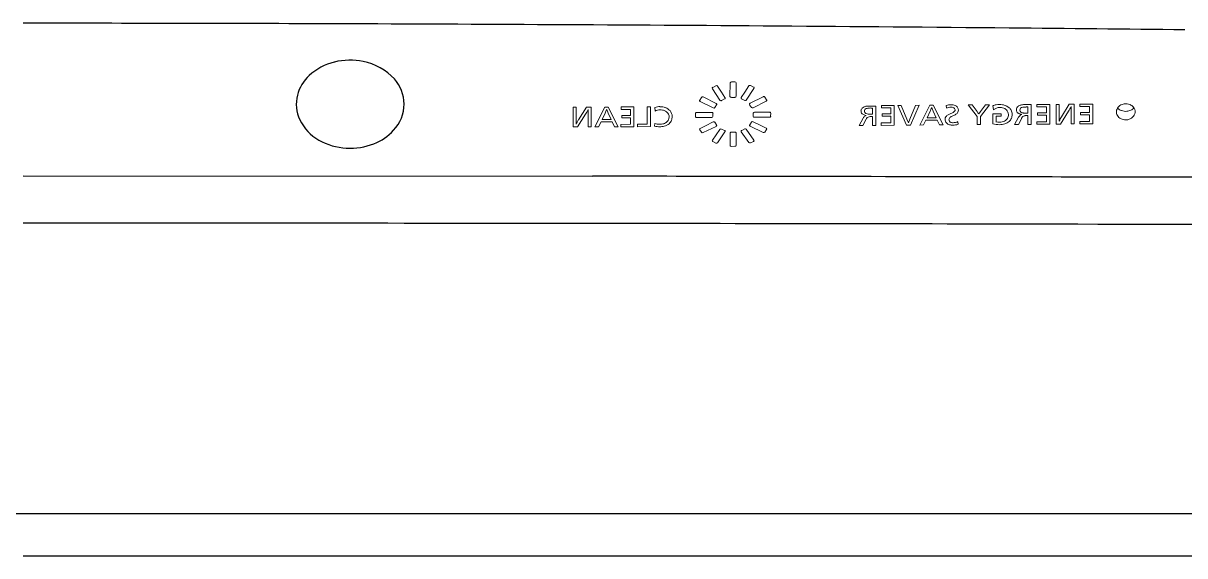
# Model space of a CAD drawing. Header units: centimetres. Extents: x -586 to 10005, y 1793 to 5385.
# Drawn here: x -511.98 to -499.55, y 3948.93 to 3954.63 of the extents above; entities that cross this region are included whole.
import ezdxf

# ---------------------------------------------------------------- set-up
doc = ezdxf.new("R2010")
doc.units = ezdxf.units.CM
doc.header["$MEASUREMENT"] = 0
doc.layers.add('Furnitures', color=7, linetype='Continuous')
doc.layers.add('Toilets_Details', color=8, linetype='Continuous')

msp = doc.modelspace()

# ---------------------------------------------------------------- linework, layer by layer
at = {"layer": 'Furnitures'}
for centre, radius, start, end in [((-512.554, 2701.257), 1253.374, 89.819735, 89.973773), ((-512.83, 2732.878), 1221.754, 89.695249, 89.802147), ((-513.104, 2664.457), 1290.176, 89.59153, 89.69924), ((-512.067, 2816.601), 1138.028, 89.464238, 89.589127), ((-513.031, 2712.828), 1241.805, 89.377808, 89.464528), ((-508.503, 3953.616), 0.617, 103.8234, 132.4695), ((-508.48, 3953.54), 0.696, 78.4285, 104.1338), ((-508.463, 3953.612), 0.622, 42.9098, 78.6491), ((-508.636, 3953.757), 0.423, 132.104, 165.7202), ((-508.325, 3953.757), 0.422, 1.2762, 41.1707), ((-508.668, 3953.766), 0.389, 165.9222, 205.6267), ((-508.315, 3953.769), 0.412, 316.6753, 359.6465), ((-508.582, 3953.805), 0.484, 205.3881, 241.1842), ((-508.417, 3953.845), 0.538, 290.7787, 318.2339), ((-508.483, 3953.968), 0.675, 240.4461, 266.7126), ((-508.478, 3953.969), 0.676, 266.3143, 291.8744), ((-511.861, -1249.079), 5202.076, 89.916642, 89.934205), ((-511.978, -1333.873), 5286.87, 89.889978, 89.916702), ((-511.91, -1300.643), 5253.64, 89.856636, 89.890026), ((-512, -1729.798), 5682.289, 89.942572, 89.999799), ((-511.993, -1763.119), 5715.61, 89.89096, 89.942975), ((-520.502, -5017.514), 8970.015, 89.8326715, 89.8761747)]:
    msp.add_arc(centre, radius, start, end, dxfattribs=at)
at = {"layer": 'Furnitures', "lineweight": 0}
for centre, radius, start, end in [((-504.594, 3953.936), 0.0104, 115.232, 211.1318), ((-504.559, 3953.951), 0.0132, 36.5473, 117.5607), ((-504.401, 3953.991), 0.0113, 139.4497, 177.3212), ((-504.399, 3953.988), 0.0147, 92.5939, 134.0958), ((-504.361, 3953.991), 0.0118, 4.6099, 92.5698), ((-504.203, 3953.953), 0.0122, 103.9226, 145.8839), ((-504.202, 3953.951), 0.0144, 64.6682, 103.6152), ((-504.168, 3953.938), 0.0112, 18.9093, 63.6304), ((-504.167, 3953.938), 0.00975, 326.4657, 17.9664), ((-504.73, 3953.803), 0.0101, 147.9651, 246.3593), ((-504.709, 3953.83), 0.0133, 63.3403, 144.0627), ((-504.567, 3953.763), 0.0104, 329.5139, 64.5495), ((-504.512, 3953.814), 0.012, 215.3587, 261.5589), ((-504.511, 3953.815), 0.013, 257.2248, 296.882), ((-504.476, 3953.83), 0.0102, 293.9579, 335.8602), ((-504.476, 3953.83), 0.00982, 334.9158, 33.1142), ((-504.403, 3953.85), 0.0126, 200.8274, 241.0685), ((-504.402, 3953.871), 0.0327, 256.4142, 273.1851), ((-504.361, 3953.85), 0.0114, 265.6027, 357.2431), ((-504.286, 3953.831), 0.0101, 147.3643, 197.9197), ((-504.285, 3953.831), 0.0108, 200.0071, 245.3409), ((-504.25, 3953.818), 0.014, 243.8921, 283.2161), ((-504.25, 3953.817), 0.0131, 284.9901, 325.322), ((-504.195, 3953.765), 0.0103, 114.921, 210.9865), ((-504.052, 3953.834), 0.0129, 31.4304, 106.951), ((-504.031, 3953.807), 0.0101, 293.367, 32.4018), ((-500.177, 3953.657), 0.112, 98.4949, 124.3734), ((-500.176, 3953.658), 0.111, 66.9214, 98.9726), ((-507.519, 3954.613), 1.828, 328.4964, 329.2457), ((-506.504, 3954.001), 0.643, 329.8934, 332.9108), ((-504.767, 3953.643), 1.166, 176.8141, 179.7534), ((-506.284, 3953.915), 0.587, 335.2725, 339.3835), ((-505.036, 3953.978), 0.749, 201.1454, 204.3538), ((-505.166, 3953.569), 0.17, 89.2765, 108.2487), ((-505.158, 3953.591), 0.114, 93.0653, 120.066), ((-505.169, 3953.535), 0.203, 71.2528, 88.6411), ((-505.161, 3953.569), 0.135, 69.069, 91.1997), ((-505.146, 3953.621), 0.081, 35.5714, 66.1701), ((-505.151, 3953.61), 0.127, 42.4439, 68.1773), ((-505.152, 3953.621), 0.0866, 4.6511, 33.2153), ((-505.128, 3953.633), 0.0951, 359.4311, 41.2488), ((-504.772, 3953.664), 0.0113, 84.9237, 176.9997), ((-504.608, 3953.665), 0.0118, 6.1795, 92.425), ((-504.588, 3953.736), 0.0129, 241.6362, 325.0741), ((-504.174, 3953.738), 0.0129, 215.59, 298.8755), ((-504.153, 3953.667), 0.0119, 88.0374, 173.8978), ((-503.991, 3953.667), 0.013, 53.189, 90.8043), ((-503.989, 3953.669), 0.0107, 3.3945, 53.3165), ((-502.905, 3953.679), 0.108, 164.343, 172.4643), ((-502.927, 3953.699), 0.0842, 184.0253, 194.6993), ((-502.975, 3953.689), 0.036, 198.4553, 227.0263), ((-502.968, 3953.694), 0.0421, 139.2256, 161.3866), ((-502.962, 3953.689), 0.0502, 108.0851, 139.3964), ((-502.958, 3953.704), 0.0585, 225.7367, 256.2467), ((-502.937, 3953.62), 0.124, 92.8287, 108.9121), ((-502.946, 3953.692), 0.0293, 157.72, 182.0803), ((-502.942, 3953.692), 0.0327, 181.932, 210.3805), ((-502.949, 3953.693), 0.0254, 107.7256, 156.9467), ((-502.936, 3953.764), 0.122, 253.0097, 261.0268), ((-502.942, 3953.593), 0.0515, 105.1445, 124.5864), ((-502.947, 3953.692), 0.0287, 215.043, 246.0857), ((-502.93, 3953.722), 0.0636, 243.4297, 265.91), ((-502.929, 3953.644), 0.0784, 95.7291, 110.8711), ((-502.926, 3953.455), 0.289, 87.0318, 93.4065), ((-502.91, 3953.48), 0.244, 89.351, 96.4408), ((-502.91, 3953.848), 0.19, 262.658, 271.0393), ((-502.78, 3953.924), 0.56, 335.1647, 339.4733), ((-501.366, 3954.079), 0.956, 201.543, 204.0524), ((-502.049, 3953.592), 0.0668, 115.3872, 144.2495), ((-502.046, 3953.579), 0.18, 90.6007, 107.49), ((-502.044, 3953.59), 0.143, 92.3206, 111.1176), ((-501.986, 3953.487), 0.189, 110.2817, 118.9209), ((-501.936, 3953.462), 0.202, 117.2011, 128.2781), ((-502.164, 3953.949), 0.306, 291.6035, 296.7366), ((-502.052, 3953.642), 0.091, 73.1894, 88.2765), ((-502.05, 3953.62), 0.139, 71.0384, 88.8914), ((-502.085, 3953.8), 0.169, 289.6315, 302.0487), ((-502.057, 3953.733), 0.0646, 298.3837, 317.4538), ((-502.036, 3953.698), 0.0334, 38.22, 71.9973), ((-502.029, 3953.704), 0.0238, 1.0944, 37.5744), ((-502.028, 3953.703), 0.0234, 322.8424, 2.6946), ((-502.032, 3953.688), 0.0684, 38.4505, 67.0821), ((-502.021, 3953.704), 0.0532, 298.443, 330.3354), ((-502.017, 3953.702), 0.0481, 358.9224, 36.0719), ((-502.02, 3953.701), 0.0506, 332.9765, 0.6359), ((-503.598, 3952.358), 2.26, 35.1786, 36.866), ((-497.59, 3950.681), 5.118, 143.6443, 144.3967), ((-501.502, 3953.449), 0.316, 101.6335, 107.8172), ((-501.485, 3953.558), 0.182, 117.3075, 127.1067), ((-501.5, 3953.573), 0.162, 103.084, 114.8476), ((-501.531, 3953.519), 0.242, 89.9495, 98.2947), ((-501.531, 3953.583), 0.148, 76.3369, 92.3058), ((-501.549, 3953.309), 0.453, 83.2822, 87.6782), ((-501.516, 3953.619), 0.141, 66.5317, 81.9601), ((-501.515, 3953.644), 0.0853, 45.2741, 76.8916), ((-501.511, 3953.629), 0.129, 49.0077, 66.5356), ((-501.515, 3953.648), 0.0819, 3.7919, 43.2065), ((-501.511, 3953.652), 0.0778, 329.6729, 1.1512), ((-501.493, 3953.652), 0.1, 28.5039, 48.3323), ((-501.49, 3953.656), 0.0952, 359.7206, 27.4201), ((-501.504, 3953.655), 0.11, 337.9013, 0.3928), ((-501.271, 3953.7), 0.0759, 160.9439, 177.5629), ((-501.283, 3953.707), 0.0644, 182.8052, 199.0887), ((-501.305, 3953.703), 0.0425, 204.5005, 230.1821), ((-501.303, 3953.707), 0.0441, 119.891, 156.3106), ((-501.293, 3953.718), 0.0615, 230.5518, 251.2231), ((-501.229, 3953.567), 0.112, 138.5025, 149.4115), ((-501.275, 3953.657), 0.102, 100.0314, 119.0883), ((-501.275, 3953.767), 0.114, 250.3323, 261.5248), ((-501.279, 3953.607), 0.0488, 104.8488, 134.4728), ((-501.286, 3953.703), 0.0254, 133.7875, 184.4351), ((-501.283, 3953.702), 0.0283, 180.6401, 228.4459), ((-501.27, 3953.678), 0.0546, 101.3765, 126.8862), ((-501.272, 3953.717), 0.0465, 230.9771, 267.5129), ((-501.24, 3953.389), 0.372, 91.7666, 98.1576), ((-501.258, 3953.606), 0.0346, 115.33, 140.7528), ((-501.239, 3953.439), 0.295, 90.6735, 98.1331), ((-501.248, 3953.842), 0.174, 261.346, 271.6937), ((-501.252, 3953.592), 0.0498, 93.5256, 113.9978), ((-501.233, 3953.384), 0.259, 90.8339, 95.0182), ((-502.315, 3953.655), 1.425, 357.0903, 359.8587), ((-501.504, 3954.128), 0.837, 328.3909, 332.3434), ((-499.667, 3953.677), 1.096, 176.7208, 179.8427), ((-500.201, 3953.681), 0.0767, 156.692, 192.3548), ((-500.199, 3953.682), 0.0783, 192.885, 228.6486), ((-500.186, 3953.673), 0.0936, 124.927, 155.4986), ((-500.2, 3953.778), 0.0848, 219.9261, 252.5271), ((-500.178, 3953.827), 0.139, 250.2148, 275.2386), ((-500.182, 3953.845), 0.156, 276.124, 292.6305), ((-500.167, 3953.675), 0.0925, 40.0392, 67.8047), ((-500.149, 3953.771), 0.0752, 290.7145, 322.1887), ((-500.162, 3953.687), 0.0849, 312.811, 353.5521), ((-500.154, 3953.684), 0.0761, 355.2148, 41.0775), ((-507.404, 3953.629), 1.344, 356.7205, 358.0126), ((-507.989, 3953.638), 1.929, 358.3219, 359.4645), ((-504.702, 3952.826), 1.541, 151.0651, 151.9151), ((-505.378, 3953.194), 0.771, 148.3468, 150.6729), ((-505.172, 3953.694), 0.171, 253.2637, 271.7853), ((-505.168, 3953.701), 0.151, 250.439, 270.6204), ((-505.168, 3953.766), 0.216, 270.5126, 279.3652), ((-505.17, 3953.748), 0.225, 270.7936, 283.2921), ((-505.154, 3953.648), 0.0972, 282.4804, 305.5338), ((-505.142, 3953.642), 0.115, 282.0831, 311.5981), ((-505.143, 3953.631), 0.0777, 306.0039, 334.6959), ((-505.156, 3953.634), 0.0904, 336.5789, 355.9924), ((-505.127, 3953.626), 0.0929, 311.1002, 339.1654), ((-505.204, 3953.641), 0.171, 343.5832, 357.0192), ((-504.772, 3953.633), 0.0113, 184.233, 274.8175), ((-504.608, 3953.634), 0.0116, 266.8528, 354.9387), ((-504.588, 3953.56), 0.0159, 74.2591, 103.1275), ((-504.587, 3953.564), 0.0119, 34.8743, 73.053), ((-504.576, 3953.546), 0.022, 302.9818, 323.42), ((-504.566, 3953.538), 0.00897, 323.5986, 35.2177), ((-504.195, 3953.54), 0.00999, 148.4326, 201.3927), ((-504.194, 3953.541), 0.0114, 205.8387, 243.9159), ((-504.174, 3953.565), 0.0134, 63.4003, 142.8849), ((-504.154, 3953.636), 0.0114, 184.7001, 274.2242), ((-503.99, 3953.642), 0.0163, 266.0897, 288.8179), ((-503.987, 3953.634), 0.00804, 287.8949, 338.5449), ((-503.999, 3953.637), 0.0204, 343.4102, 357.8257), ((-502.858, 3953.535), 0.154, 143.5416, 149.0387), ((-502.944, 3953.597), 0.0473, 124.7877, 141.883), ((-502.887, 3953.569), 0.0785, 138.4156, 152.8995), ((-502.921, 3953.595), 0.0353, 95.4647, 132.8876), ((-502.899, 3953.43), 0.202, 90.3578, 97.2451), ((-502.061, 3953.602), 0.051, 145.2019, 180.4281), ((-502.059, 3953.602), 0.0534, 179.4559, 223.3272), ((-502.041, 3953.622), 0.0806, 225.2772, 253.6283), ((-502.04, 3953.599), 0.0304, 134.2232, 187.5035), ((-502.044, 3953.595), 0.0259, 181.366, 240.7625), ((-502.021, 3953.732), 0.192, 257.2081, 267.8621), ((-502.031, 3953.616), 0.0501, 238.6632, 275.6572), ((-502.031, 3953.736), 0.196, 270.6916, 287.7608), ((-502.03, 3953.699), 0.133, 271.57, 294.2695), ((-501.527, 3953.855), 0.31, 256.1227, 269.6857), ((-501.531, 3953.797), 0.225, 261.059, 270.4297), ((-501.526, 3953.681), 0.109, 268.2001, 297.2913), ((-501.546, 3953.857), 0.312, 273.2211, 283.6331), ((-501.514, 3953.658), 0.0837, 297.5237, 327.4613), ((-501.505, 3953.665), 0.116, 286.1208, 312.1458), ((-501.494, 3953.653), 0.0999, 312.0276, 336.4126), ((-501.202, 3953.569), 0.102, 144.1994, 152.7987), ((-500.118, 3953.175), 0.874, 148.643, 152.2026), ((-500.186, 3953.694), 0.0957, 227.4673, 259.7708), ((-500.178, 3953.714), 0.117, 257.5551, 280.6298), ((-500.177, 3953.704), 0.107, 280.8639, 312.3444), ((-504.731, 3953.497), 0.00912, 132.6398, 214.7569), ((-504.709, 3953.473), 0.0139, 219.5095, 295.7332), ((-504.511, 3953.486), 0.0139, 64.2537, 130.3545), ((-504.475, 3953.474), 0.00918, 325.6842, 56.1207), ((-504.402, 3953.456), 0.00999, 122.2724, 177.6089), ((-504.4, 3953.453), 0.0138, 89.7184, 123.0755), ((-504.361, 3953.454), 0.0129, 51.3302, 91.062), ((-504.359, 3953.457), 0.0095, 2.5153, 54.5479), ((-504.286, 3953.475), 0.00938, 110.4464, 214.2503), ((-504.25, 3953.487), 0.0141, 55.5519, 105.1351), ((-504.052, 3953.474), 0.0125, 257.5412, 324.8348), ((-504.032, 3953.501), 0.0104, 327.899, 6.7184), ((-504.595, 3953.373), 0.0101, 193.0259, 247.3605), ((-504.559, 3953.361), 0.0137, 260.346, 320.8548), ((-504.403, 3953.323), 0.00903, 181.0136, 238.6015), ((-504.4, 3953.327), 0.0136, 236.1904, 271.5403), ((-504.36, 3953.324), 0.0103, 281.1268, 356.1103), ((-504.202, 3953.363), 0.0136, 219.0939, 296.8611), ((-504.166, 3953.375), 0.00869, 311.5259, 35.4831)]:
    msp.add_arc(centre, radius, start, end, dxfattribs=at)
at = {"layer": 'Toilets_Details', "lineweight": 0}
for p, q in [((-504.603, 3953.93), (-504.522, 3953.808)), ((-504.565, 3953.962), (-504.599, 3953.945)), ((-504.506, 3953.894), (-504.549, 3953.959)), ((-504.468, 3953.835), (-504.506, 3953.894)), ((-504.412, 3953.992), (-504.415, 3953.845)), ((-504.362, 3954.003), (-504.4, 3954.003)), ((-504.349, 3953.849), (-504.349, 3953.992)), ((-504.255, 3953.895), (-504.294, 3953.836)), ((-504.213, 3953.96), (-504.255, 3953.895)), ((-504.159, 3953.933), (-504.24, 3953.809)), ((-504.163, 3953.948), (-504.196, 3953.964)), ((-504.72, 3953.838), (-504.739, 3953.809)), ((-504.734, 3953.794), (-504.594, 3953.724)), ((-504.563, 3953.772), (-504.703, 3953.842)), ((-504.505, 3953.804), (-504.472, 3953.821)), ((-504.4, 3953.838), (-504.362, 3953.838)), ((-504.29, 3953.822), (-504.256, 3953.805)), ((-504.059, 3953.845), (-504.199, 3953.774)), ((-504.168, 3953.727), (-504.027, 3953.798)), ((-504.056, 3953.846), (-504.059, 3953.845)), ((-504.023, 3953.813), (-504.041, 3953.841)), ((-501.252, 3953.76), (-501.19, 3953.761)), ((-501.19, 3953.761), (-501.19, 3953.549)), ((-500.992, 3953.763), (-501.128, 3953.762)), ((-501.128, 3953.762), (-501.128, 3953.736)), ((-500.992, 3953.763), (-500.992, 3953.551)), ((-500.89, 3953.763), (-500.924, 3953.763)), ((-500.924, 3953.763), (-500.924, 3953.552)), ((-500.89, 3953.651), (-500.89, 3953.763)), ((-500.782, 3953.764), (-500.865, 3953.63)), ((-500.782, 3953.764), (-500.729, 3953.765)), ((-500.729, 3953.553), (-500.729, 3953.765)), ((-500.531, 3953.766), (-500.668, 3953.765)), ((-500.668, 3953.765), (-500.668, 3953.739)), ((-500.531, 3953.555), (-500.531, 3953.766)), ((-506.06, 3953.733), (-506.094, 3953.732)), ((-506.094, 3953.732), (-506.094, 3953.521)), ((-506.06, 3953.733), (-506.06, 3953.62)), ((-506.047, 3953.521), (-505.961, 3953.658)), ((-505.952, 3953.733), (-506.035, 3953.599)), ((-505.899, 3953.733), (-505.952, 3953.733)), ((-505.933, 3953.648), (-505.933, 3953.522)), ((-505.931, 3953.708), (-505.932, 3953.708)), ((-505.899, 3953.522), (-505.899, 3953.733)), ((-505.861, 3953.522), (-505.754, 3953.734)), ((-505.751, 3953.669), (-505.783, 3953.6)), ((-505.718, 3953.734), (-505.754, 3953.734)), ((-505.735, 3953.708), (-505.735, 3953.708)), ((-505.718, 3953.734), (-505.613, 3953.523)), ((-505.718, 3953.669), (-505.687, 3953.6)), ((-505.581, 3953.735), (-505.581, 3953.709)), ((-505.444, 3953.735), (-505.581, 3953.735)), ((-505.48, 3953.709), (-505.581, 3953.709)), ((-505.574, 3953.645), (-505.574, 3953.619)), ((-505.48, 3953.645), (-505.574, 3953.645)), ((-505.48, 3953.709), (-505.48, 3953.645)), ((-505.444, 3953.735), (-505.444, 3953.524)), ((-505.265, 3953.736), (-505.301, 3953.736)), ((-505.301, 3953.736), (-505.301, 3953.55)), ((-505.265, 3953.525), (-505.265, 3953.736)), ((-505.219, 3953.73), (-505.215, 3953.689)), ((-504.783, 3953.665), (-504.783, 3953.632)), ((-504.609, 3953.676), (-504.771, 3953.676)), ((-504.597, 3953.633), (-504.597, 3953.666)), ((-504.577, 3953.728), (-504.558, 3953.757)), ((-504.204, 3953.759), (-504.184, 3953.731)), ((-504.165, 3953.668), (-504.165, 3953.635)), ((-503.991, 3953.68), (-504.153, 3953.679)), ((-503.978, 3953.669), (-503.979, 3953.636)), ((-502.955, 3953.644), (-502.955, 3953.643)), ((-502.854, 3953.744), (-502.911, 3953.743)), ((-502.907, 3953.723), (-502.89, 3953.723)), ((-502.907, 3953.657), (-502.89, 3953.657)), ((-502.89, 3953.657), (-502.89, 3953.723)), ((-502.854, 3953.744), (-502.854, 3953.538)), ((-502.656, 3953.751), (-502.792, 3953.75)), ((-502.792, 3953.75), (-502.792, 3953.724)), ((-502.792, 3953.724), (-502.691, 3953.725)), ((-502.691, 3953.661), (-502.785, 3953.66)), ((-502.785, 3953.66), (-502.785, 3953.635)), ((-502.691, 3953.661), (-502.691, 3953.725)), ((-502.656, 3953.751), (-502.656, 3953.539)), ((-502.619, 3953.751), (-502.525, 3953.54)), ((-502.582, 3953.751), (-502.619, 3953.751)), ((-502.521, 3953.604), (-502.582, 3953.751)), ((-502.428, 3953.752), (-502.488, 3953.604)), ((-502.483, 3953.541), (-502.389, 3953.753)), ((-502.428, 3953.752), (-502.389, 3953.753)), ((-502.275, 3953.753), (-502.382, 3953.541)), ((-502.272, 3953.689), (-502.305, 3953.619)), ((-502.239, 3953.754), (-502.275, 3953.753)), ((-502.256, 3953.728), (-502.256, 3953.728)), ((-502.239, 3953.754), (-502.134, 3953.543)), ((-502.239, 3953.689), (-502.208, 3953.62)), ((-502.1, 3953.75), (-502.095, 3953.724)), ((-501.822, 3953.757), (-501.865, 3953.756)), ((-501.768, 3953.634), (-501.865, 3953.756)), ((-501.822, 3953.757), (-501.791, 3953.714)), ((-501.751, 3953.66), (-501.751, 3953.66)), ((-501.635, 3953.758), (-501.733, 3953.634)), ((-501.679, 3953.758), (-501.711, 3953.714)), ((-501.679, 3953.758), (-501.635, 3953.758)), ((-501.513, 3953.661), (-501.601, 3953.661)), ((-501.601, 3953.661), (-501.601, 3953.554)), ((-501.599, 3953.75), (-501.595, 3953.703)), ((-501.513, 3953.661), (-501.513, 3953.636)), ((-501.291, 3953.654), (-501.291, 3953.654)), ((-501.243, 3953.735), (-501.226, 3953.735)), ((-501.226, 3953.669), (-501.243, 3953.668)), ((-501.236, 3953.643), (-501.226, 3953.643)), ((-501.226, 3953.669), (-501.226, 3953.735)), ((-501.226, 3953.549), (-501.226, 3953.643)), ((-501.128, 3953.736), (-501.027, 3953.737)), ((-501.027, 3953.673), (-501.121, 3953.672)), ((-501.121, 3953.672), (-501.121, 3953.646)), ((-501.121, 3953.646), (-501.027, 3953.647)), ((-501.027, 3953.673), (-501.027, 3953.737)), ((-501.027, 3953.647), (-501.027, 3953.577)), ((-500.791, 3953.689), (-500.877, 3953.552)), ((-500.763, 3953.68), (-500.763, 3953.553)), ((-500.762, 3953.739), (-500.762, 3953.739)), ((-500.668, 3953.739), (-500.566, 3953.74)), ((-500.566, 3953.676), (-500.661, 3953.675)), ((-500.661, 3953.675), (-500.661, 3953.65)), ((-500.661, 3953.65), (-500.566, 3953.651)), ((-500.566, 3953.74), (-500.566, 3953.676)), ((-500.566, 3953.651), (-500.566, 3953.58)), ((-506.047, 3953.521), (-506.094, 3953.521)), ((-506.061, 3953.552), (-506.062, 3953.552)), ((-505.933, 3953.522), (-505.899, 3953.522)), ((-505.821, 3953.522), (-505.861, 3953.522)), ((-505.795, 3953.575), (-505.821, 3953.522)), ((-505.676, 3953.576), (-505.795, 3953.575)), ((-505.783, 3953.6), (-505.687, 3953.6)), ((-505.651, 3953.523), (-505.676, 3953.576)), ((-505.651, 3953.523), (-505.613, 3953.523)), ((-505.48, 3953.55), (-505.584, 3953.549)), ((-505.584, 3953.549), (-505.584, 3953.523)), ((-505.444, 3953.524), (-505.584, 3953.523)), ((-505.48, 3953.62), (-505.574, 3953.619)), ((-505.48, 3953.62), (-505.48, 3953.55)), ((-505.301, 3953.55), (-505.404, 3953.55)), ((-505.404, 3953.55), (-505.404, 3953.524)), ((-505.404, 3953.524), (-505.265, 3953.525)), ((-505.219, 3953.559), (-505.221, 3953.53)), ((-504.771, 3953.621), (-504.609, 3953.622)), ((-504.677, 3953.534), (-504.734, 3953.506)), ((-504.564, 3953.527), (-504.703, 3953.46)), ((-504.594, 3953.575), (-504.677, 3953.534)), ((-504.592, 3953.576), (-504.594, 3953.575)), ((-504.558, 3953.543), (-504.577, 3953.571)), ((-504.184, 3953.573), (-504.203, 3953.545)), ((-504.199, 3953.531), (-504.059, 3953.463)), ((-504.086, 3953.538), (-504.168, 3953.577)), ((-503.991, 3953.626), (-504.153, 3953.625)), ((-504.027, 3953.509), (-504.086, 3953.538)), ((-502.99, 3953.614), (-503.031, 3953.537)), ((-502.991, 3953.537), (-503.031, 3953.537)), ((-502.957, 3953.605), (-502.991, 3953.537)), ((-502.89, 3953.632), (-502.9, 3953.632)), ((-502.89, 3953.538), (-502.89, 3953.632)), ((-502.854, 3953.538), (-502.89, 3953.538)), ((-502.691, 3953.565), (-502.795, 3953.564)), ((-502.795, 3953.538), (-502.795, 3953.564)), ((-502.795, 3953.538), (-502.656, 3953.539)), ((-502.785, 3953.635), (-502.691, 3953.635)), ((-502.691, 3953.635), (-502.691, 3953.565)), ((-502.483, 3953.541), (-502.525, 3953.54)), ((-502.505, 3953.564), (-502.521, 3953.604)), ((-502.504, 3953.564), (-502.505, 3953.564)), ((-502.504, 3953.564), (-502.488, 3953.604)), ((-502.342, 3953.542), (-502.382, 3953.541)), ((-502.317, 3953.595), (-502.342, 3953.542)), ((-502.317, 3953.595), (-502.197, 3953.595)), ((-502.208, 3953.62), (-502.305, 3953.619)), ((-502.197, 3953.595), (-502.172, 3953.543)), ((-502.172, 3953.543), (-502.134, 3953.543)), ((-501.975, 3953.577), (-501.971, 3953.55)), ((-501.768, 3953.546), (-501.768, 3953.634)), ((-501.733, 3953.546), (-501.768, 3953.546)), ((-501.733, 3953.634), (-501.733, 3953.546)), ((-501.566, 3953.636), (-501.513, 3953.636)), ((-501.566, 3953.636), (-501.566, 3953.574)), ((-501.326, 3953.624), (-501.367, 3953.547)), ((-501.327, 3953.547), (-501.367, 3953.547)), ((-501.292, 3953.615), (-501.327, 3953.547)), ((-501.226, 3953.549), (-501.19, 3953.549)), ((-501.027, 3953.577), (-501.131, 3953.576)), ((-501.131, 3953.55), (-501.131, 3953.576)), ((-501.131, 3953.55), (-500.992, 3953.551)), ((-500.877, 3953.552), (-500.924, 3953.552)), ((-500.892, 3953.583), (-500.892, 3953.583)), ((-500.763, 3953.553), (-500.729, 3953.553)), ((-500.566, 3953.58), (-500.671, 3953.579)), ((-500.671, 3953.579), (-500.671, 3953.554)), ((-500.671, 3953.554), (-500.531, 3953.555)), ((-504.739, 3953.491), (-504.72, 3953.464)), ((-504.734, 3953.506), (-504.738, 3953.503)), ((-504.522, 3953.495), (-504.603, 3953.378)), ((-504.468, 3953.469), (-504.549, 3953.352)), ((-504.52, 3953.497), (-504.522, 3953.495)), ((-504.472, 3953.483), (-504.505, 3953.499)), ((-504.47, 3953.482), (-504.472, 3953.483)), ((-504.412, 3953.457), (-504.412, 3953.323)), ((-504.362, 3953.467), (-504.4, 3953.467)), ((-504.349, 3953.324), (-504.349, 3953.457)), ((-504.294, 3953.47), (-504.213, 3953.354)), ((-504.256, 3953.5), (-504.289, 3953.484)), ((-504.254, 3953.501), (-504.256, 3953.5)), ((-504.24, 3953.496), (-504.242, 3953.499)), ((-504.24, 3953.496), (-504.159, 3953.38)), ((-504.059, 3953.463), (-504.055, 3953.462)), ((-504.042, 3953.467), (-504.023, 3953.495)), ((-504.025, 3953.508), (-504.027, 3953.509)), ((-504.023, 3953.505), (-504.025, 3953.508)), ((-504.021, 3953.502), (-504.023, 3953.505)), ((-504.603, 3953.378), (-504.605, 3953.374)), ((-504.605, 3953.374), (-504.605, 3953.371)), ((-504.565, 3953.349), (-504.599, 3953.364)), ((-504.565, 3953.349), (-504.562, 3953.347)), ((-504.4, 3953.313), (-504.362, 3953.314)), ((-504.362, 3953.314), (-504.358, 3953.314)), ((-504.196, 3953.35), (-504.163, 3953.366)), ((-504.163, 3953.366), (-504.16, 3953.368))]:
    msp.add_line(p, q, dxfattribs=at)
at = {"layer": 'Toilets_Details'}
for p, q in [((-511.98, 3952.997), (-505.887, 3952.994)), ((-493.98, 3949.382), (-529.981, 3949.382)), ((-511.98, 3948.932), (-494.752, 3948.932))]:
    msp.add_line(p, q, dxfattribs=at)
for centre, radius, start, end in [((-512.554, 2701.257), 1253.374, 89.819735, 89.973773), ((-512.83, 2732.878), 1221.754, 89.695249, 89.802147), ((-513.104, 2664.457), 1290.176, 89.59153, 89.69924), ((-512.067, 2816.601), 1138.028, 89.464238, 89.589127), ((-513.031, 2712.828), 1241.805, 89.377808, 89.464528), ((-508.503, 3953.616), 0.617, 103.8234, 132.4695), ((-508.48, 3953.54), 0.696, 78.4285, 104.1338), ((-508.463, 3953.612), 0.622, 42.9098, 78.6491), ((-508.636, 3953.757), 0.423, 132.104, 165.7202), ((-508.325, 3953.757), 0.422, 1.2762, 41.1707), ((-508.668, 3953.766), 0.389, 165.9222, 205.6267), ((-508.315, 3953.769), 0.412, 316.6753, 359.6465), ((-508.582, 3953.805), 0.484, 205.3881, 241.1842), ((-508.417, 3953.845), 0.538, 290.7787, 318.2339), ((-508.483, 3953.968), 0.675, 240.4461, 266.7126), ((-508.478, 3953.969), 0.676, 266.3143, 291.8744), ((-511.861, -1249.079), 5202.076, 89.916642, 89.934205), ((-511.978, -1333.873), 5286.87, 89.889978, 89.916702), ((-511.91, -1300.643), 5253.64, 89.856636, 89.890026), ((-512, -1729.798), 5682.289, 89.942572, 89.999799), ((-511.993, -1763.119), 5715.61, 89.89096, 89.942975), ((-520.502, -5017.514), 8970.015, 89.8326715, 89.8761747)]:
    msp.add_arc(centre, radius, start, end, dxfattribs=at)
at = {"layer": 'Toilets_Details', "lineweight": 0}
for centre, radius, start, end in [((-504.594, 3953.936), 0.0104, 115.232, 211.1318), ((-504.559, 3953.951), 0.0132, 36.5473, 117.5607), ((-504.401, 3953.991), 0.0113, 139.4497, 177.3212), ((-504.399, 3953.988), 0.0147, 92.5939, 134.0958), ((-504.361, 3953.991), 0.0118, 4.6099, 92.5698), ((-504.203, 3953.953), 0.0122, 103.9226, 145.8839), ((-504.202, 3953.951), 0.0144, 64.6682, 103.6152), ((-504.168, 3953.938), 0.0112, 18.9093, 63.6304), ((-504.167, 3953.938), 0.00975, 326.4657, 17.9664), ((-504.73, 3953.803), 0.0101, 147.9651, 246.3593), ((-504.709, 3953.83), 0.0133, 63.3403, 144.0627), ((-504.567, 3953.763), 0.0104, 329.5139, 64.5495), ((-504.512, 3953.814), 0.012, 215.3587, 261.5589), ((-504.511, 3953.815), 0.013, 257.2248, 296.882), ((-504.476, 3953.83), 0.0102, 293.9579, 335.8602), ((-504.476, 3953.83), 0.00982, 334.9158, 33.1142), ((-504.403, 3953.85), 0.0126, 200.8274, 241.0685), ((-504.402, 3953.871), 0.0327, 256.4142, 273.1851), ((-504.361, 3953.85), 0.0114, 265.6027, 357.2431), ((-504.286, 3953.831), 0.0101, 147.3643, 197.9197), ((-504.285, 3953.831), 0.0108, 200.0071, 245.3409), ((-504.25, 3953.818), 0.014, 243.8921, 283.2161), ((-504.25, 3953.817), 0.0131, 284.9901, 325.322), ((-504.195, 3953.765), 0.0103, 114.921, 210.9865), ((-504.052, 3953.834), 0.0129, 31.4304, 106.951), ((-504.031, 3953.807), 0.0101, 293.367, 32.4018), ((-500.177, 3953.657), 0.112, 98.4949, 124.3734), ((-500.176, 3953.658), 0.111, 66.9214, 98.9726), ((-507.519, 3954.613), 1.828, 328.4964, 329.2457), ((-506.504, 3954.001), 0.643, 329.8934, 332.9108), ((-504.767, 3953.643), 1.166, 176.8141, 179.7534), ((-506.284, 3953.915), 0.587, 335.2725, 339.3835), ((-505.036, 3953.978), 0.749, 201.1454, 204.3538), ((-505.166, 3953.569), 0.17, 89.2765, 108.2487), ((-505.158, 3953.591), 0.114, 93.0653, 120.066), ((-505.169, 3953.535), 0.203, 71.2528, 88.6411), ((-505.161, 3953.569), 0.135, 69.069, 91.1997), ((-505.146, 3953.621), 0.081, 35.5714, 66.1701), ((-505.151, 3953.61), 0.127, 42.4439, 68.1773), ((-505.152, 3953.621), 0.0866, 4.6511, 33.2153), ((-505.128, 3953.633), 0.0951, 359.4311, 41.2488), ((-504.772, 3953.664), 0.0113, 84.9237, 176.9997), ((-504.608, 3953.665), 0.0118, 6.1795, 92.425), ((-504.588, 3953.736), 0.0129, 241.6362, 325.0741), ((-504.174, 3953.738), 0.0129, 215.59, 298.8755), ((-504.153, 3953.667), 0.0119, 88.0374, 173.8978), ((-503.991, 3953.667), 0.013, 53.189, 90.8043), ((-503.989, 3953.669), 0.0107, 3.3945, 53.3165), ((-502.905, 3953.679), 0.108, 164.343, 172.4643), ((-502.927, 3953.699), 0.0842, 184.0253, 194.6993), ((-502.975, 3953.689), 0.036, 198.4553, 227.0263), ((-502.968, 3953.694), 0.0421, 139.2256, 161.3866), ((-502.962, 3953.689), 0.0502, 108.0851, 139.3964), ((-502.958, 3953.704), 0.0585, 225.7367, 256.2467), ((-502.937, 3953.62), 0.124, 92.8287, 108.9121), ((-502.946, 3953.692), 0.0293, 157.72, 182.0803), ((-502.942, 3953.692), 0.0327, 181.932, 210.3805), ((-502.949, 3953.693), 0.0254, 107.7256, 156.9467), ((-502.936, 3953.764), 0.122, 253.0097, 261.0268), ((-502.942, 3953.593), 0.0515, 105.1445, 124.5864), ((-502.947, 3953.692), 0.0287, 215.043, 246.0857), ((-502.93, 3953.722), 0.0636, 243.4297, 265.91), ((-502.929, 3953.644), 0.0784, 95.7291, 110.8711), ((-502.926, 3953.455), 0.289, 87.0318, 93.4065), ((-502.91, 3953.48), 0.244, 89.351, 96.4408), ((-502.91, 3953.848), 0.19, 262.658, 271.0393), ((-502.78, 3953.924), 0.56, 335.1647, 339.4733), ((-501.366, 3954.079), 0.956, 201.543, 204.0524), ((-502.049, 3953.592), 0.0668, 115.3872, 144.2495), ((-502.046, 3953.579), 0.18, 90.6007, 107.49), ((-502.044, 3953.59), 0.143, 92.3206, 111.1176), ((-501.986, 3953.487), 0.189, 110.2817, 118.9209), ((-501.936, 3953.462), 0.202, 117.2011, 128.2781), ((-502.164, 3953.949), 0.306, 291.6035, 296.7366), ((-502.052, 3953.642), 0.091, 73.1894, 88.2765), ((-502.05, 3953.62), 0.139, 71.0384, 88.8914), ((-502.085, 3953.8), 0.169, 289.6315, 302.0487), ((-502.057, 3953.733), 0.0646, 298.3837, 317.4538), ((-502.036, 3953.698), 0.0334, 38.22, 71.9973), ((-502.029, 3953.704), 0.0238, 1.0944, 37.5744), ((-502.028, 3953.703), 0.0234, 322.8424, 2.6946), ((-502.032, 3953.688), 0.0684, 38.4505, 67.0821), ((-502.021, 3953.704), 0.0532, 298.443, 330.3354), ((-502.017, 3953.702), 0.0481, 358.9224, 36.0719), ((-502.02, 3953.701), 0.0506, 332.9765, 0.6359), ((-503.598, 3952.358), 2.26, 35.1786, 36.866), ((-497.59, 3950.681), 5.118, 143.6443, 144.3967), ((-501.502, 3953.449), 0.316, 101.6335, 107.8172), ((-501.485, 3953.558), 0.182, 117.3075, 127.1067), ((-501.5, 3953.573), 0.162, 103.084, 114.8476), ((-501.531, 3953.519), 0.242, 89.9495, 98.2947), ((-501.531, 3953.583), 0.148, 76.3369, 92.3058), ((-501.549, 3953.309), 0.453, 83.2822, 87.6782), ((-501.516, 3953.619), 0.141, 66.5317, 81.9601), ((-501.515, 3953.644), 0.0853, 45.2741, 76.8916), ((-501.511, 3953.629), 0.129, 49.0077, 66.5356), ((-501.515, 3953.648), 0.0819, 3.7919, 43.2065), ((-501.511, 3953.652), 0.0778, 329.6729, 1.1512), ((-501.493, 3953.652), 0.1, 28.5039, 48.3323), ((-501.49, 3953.656), 0.0952, 359.7206, 27.4201), ((-501.504, 3953.655), 0.11, 337.9013, 0.3928), ((-501.271, 3953.7), 0.0759, 160.9439, 177.5629), ((-501.283, 3953.707), 0.0644, 182.8052, 199.0887), ((-501.305, 3953.703), 0.0425, 204.5005, 230.1821), ((-501.303, 3953.707), 0.0441, 119.891, 156.3106), ((-501.293, 3953.718), 0.0615, 230.5518, 251.2231), ((-501.229, 3953.567), 0.112, 138.5025, 149.4115), ((-501.275, 3953.657), 0.102, 100.0314, 119.0883), ((-501.275, 3953.767), 0.114, 250.3323, 261.5248), ((-501.279, 3953.607), 0.0488, 104.8488, 134.4728), ((-501.286, 3953.703), 0.0254, 133.7875, 184.4351), ((-501.283, 3953.702), 0.0283, 180.6401, 228.4459), ((-501.27, 3953.678), 0.0546, 101.3765, 126.8862), ((-501.272, 3953.717), 0.0465, 230.9771, 267.5129), ((-501.24, 3953.389), 0.372, 91.7666, 98.1576), ((-501.258, 3953.606), 0.0346, 115.33, 140.7528), ((-501.239, 3953.439), 0.295, 90.6735, 98.1331), ((-501.248, 3953.842), 0.174, 261.346, 271.6937), ((-501.252, 3953.592), 0.0498, 93.5256, 113.9978), ((-501.233, 3953.384), 0.259, 90.8339, 95.0182), ((-502.315, 3953.655), 1.425, 357.0903, 359.8587), ((-501.504, 3954.128), 0.837, 328.3909, 332.3434), ((-499.667, 3953.677), 1.096, 176.7208, 179.8427), ((-500.201, 3953.681), 0.0767, 156.692, 192.3548), ((-500.199, 3953.682), 0.0783, 192.885, 228.6486), ((-500.186, 3953.673), 0.0936, 124.927, 155.4986), ((-500.2, 3953.778), 0.0848, 219.9261, 252.5271), ((-500.178, 3953.827), 0.139, 250.2148, 275.2386), ((-500.182, 3953.845), 0.156, 276.124, 292.6305), ((-500.167, 3953.675), 0.0925, 40.0392, 67.8047), ((-500.149, 3953.771), 0.0752, 290.7145, 322.1887), ((-500.162, 3953.687), 0.0849, 312.811, 353.5521), ((-500.154, 3953.684), 0.0761, 355.2148, 41.0775), ((-507.404, 3953.629), 1.344, 356.7205, 358.0126), ((-507.989, 3953.638), 1.929, 358.3219, 359.4645), ((-504.702, 3952.826), 1.541, 151.0651, 151.9151), ((-505.378, 3953.194), 0.771, 148.3468, 150.6729), ((-505.172, 3953.694), 0.171, 253.2637, 271.7853), ((-505.168, 3953.701), 0.151, 250.439, 270.6204), ((-505.168, 3953.766), 0.216, 270.5126, 279.3652), ((-505.17, 3953.748), 0.225, 270.7936, 283.2921), ((-505.154, 3953.648), 0.0972, 282.4804, 305.5338), ((-505.142, 3953.642), 0.115, 282.0831, 311.5981), ((-505.143, 3953.631), 0.0777, 306.0039, 334.6959), ((-505.156, 3953.634), 0.0904, 336.5789, 355.9924), ((-505.127, 3953.626), 0.0929, 311.1002, 339.1654), ((-505.204, 3953.641), 0.171, 343.5832, 357.0192), ((-504.772, 3953.633), 0.0113, 184.233, 274.8175), ((-504.608, 3953.634), 0.0116, 266.8528, 354.9387), ((-504.588, 3953.56), 0.0159, 74.2591, 103.1275), ((-504.587, 3953.564), 0.0119, 34.8743, 73.053), ((-504.576, 3953.546), 0.022, 302.9818, 323.42), ((-504.566, 3953.538), 0.00897, 323.5986, 35.2177), ((-504.195, 3953.54), 0.00999, 148.4326, 201.3927), ((-504.194, 3953.541), 0.0114, 205.8387, 243.9159), ((-504.174, 3953.565), 0.0134, 63.4003, 142.8849), ((-504.154, 3953.636), 0.0114, 184.7001, 274.2242), ((-503.99, 3953.642), 0.0163, 266.0897, 288.8179), ((-503.987, 3953.634), 0.00804, 287.8949, 338.5449), ((-503.999, 3953.637), 0.0204, 343.4102, 357.8257), ((-502.858, 3953.535), 0.154, 143.5416, 149.0387), ((-502.944, 3953.597), 0.0473, 124.7877, 141.883), ((-502.887, 3953.569), 0.0785, 138.4156, 152.8995), ((-502.921, 3953.595), 0.0353, 95.4647, 132.8876), ((-502.899, 3953.43), 0.202, 90.3578, 97.2451), ((-502.061, 3953.602), 0.051, 145.2019, 180.4281), ((-502.059, 3953.602), 0.0534, 179.4559, 223.3272), ((-502.041, 3953.622), 0.0806, 225.2772, 253.6283), ((-502.04, 3953.599), 0.0304, 134.2232, 187.5035), ((-502.044, 3953.595), 0.0259, 181.366, 240.7625), ((-502.021, 3953.732), 0.192, 257.2081, 267.8621), ((-502.031, 3953.616), 0.0501, 238.6632, 275.6572), ((-502.031, 3953.736), 0.196, 270.6916, 287.7608), ((-502.03, 3953.699), 0.133, 271.57, 294.2695), ((-501.527, 3953.855), 0.31, 256.1227, 269.6857), ((-501.531, 3953.797), 0.225, 261.059, 270.4297), ((-501.526, 3953.681), 0.109, 268.2001, 297.2913), ((-501.546, 3953.857), 0.312, 273.2211, 283.6331), ((-501.514, 3953.658), 0.0837, 297.5237, 327.4613), ((-501.505, 3953.665), 0.116, 286.1208, 312.1458), ((-501.494, 3953.653), 0.0999, 312.0276, 336.4126), ((-501.202, 3953.569), 0.102, 144.1994, 152.7987), ((-500.118, 3953.175), 0.874, 148.643, 152.2026), ((-500.186, 3953.694), 0.0957, 227.4673, 259.7708), ((-500.178, 3953.714), 0.117, 257.5551, 280.6298), ((-500.177, 3953.704), 0.107, 280.8639, 312.3444), ((-504.731, 3953.497), 0.00912, 132.6398, 214.7569), ((-504.709, 3953.473), 0.0139, 219.5095, 295.7332), ((-504.511, 3953.486), 0.0139, 64.2537, 130.3545), ((-504.475, 3953.474), 0.00918, 325.6842, 56.1207), ((-504.402, 3953.456), 0.00999, 122.2724, 177.6089), ((-504.4, 3953.453), 0.0138, 89.7184, 123.0755), ((-504.361, 3953.454), 0.0129, 51.3302, 91.062), ((-504.359, 3953.457), 0.0095, 2.5153, 54.5479), ((-504.286, 3953.475), 0.00938, 110.4464, 214.2503), ((-504.25, 3953.487), 0.0141, 55.5519, 105.1351), ((-504.052, 3953.474), 0.0125, 257.5412, 324.8348), ((-504.032, 3953.501), 0.0104, 327.899, 6.7184), ((-504.595, 3953.373), 0.0101, 193.0259, 247.3605), ((-504.559, 3953.361), 0.0137, 260.346, 320.8548), ((-504.403, 3953.323), 0.00903, 181.0136, 238.6015), ((-504.4, 3953.327), 0.0136, 236.1904, 271.5403), ((-504.36, 3953.324), 0.0103, 281.1268, 356.1103), ((-504.202, 3953.363), 0.0136, 219.0939, 296.8611), ((-504.166, 3953.375), 0.00869, 311.5259, 35.4831)]:
    msp.add_arc(centre, radius, start, end, dxfattribs=at)

doc.saveas('drawing.dxf')
